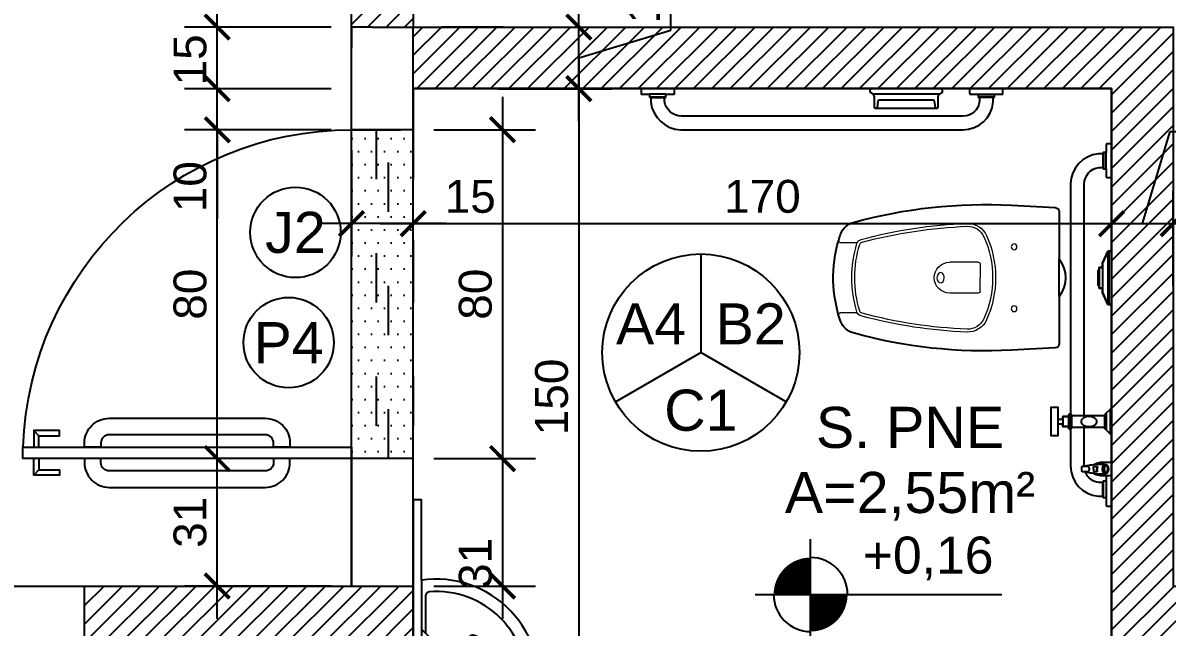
# Model space of a CAD drawing. Header units: millimetres. Extents: x 175 to 8625, y 306 to 3276.
# Drawn here: x 5918.1 to 6196.6, y 1184.6 to 1331.6 of the extents above; entities that cross this region are included whole.
import ezdxf
from ezdxf.enums import TextEntityAlignment as Align

# ---------------------------------------------------------------- set-up
doc = ezdxf.new("R2010")
doc.units = ezdxf.units.MM
doc.linetypes.add('ACAD_ISO03W100', pattern=[30, 12, -18])
doc.linetypes.add('VS DEF - PLANTA$0$CONTINU', pattern=[0])
for name, color, linetype in [('construir', 10, 'Continuous'), ('COTA', 8, 'Continuous'), ('demolir', 40, 'ACAD_ISO03W100'), ('Esquadrias', 4, 'Continuous'), ('LAYOUT', 7, 'Continuous'), ('LEGENDA', 7, 'Continuous'), ('PAREDE', 5, 'Continuous'), ('SOLEIRA', 8, 'Continuous'), ('Texto', 7, 'Continuous')]:
    doc.layers.add(name, color=color, linetype=linetype)
doc.styles.add('ARIAL', font='Arial.ttf')
doc.dimstyles.new('COTA 50', dxfattribs={"dimscale": 0.5, "dimtxt": 16, "dimasz": 12, "dimexe": 16, "dimexo": 10, "dimgap": 5, "dimtad": 1, "dimrnd": 0.5, "dimtxsty": 'ARIAL', "dimblk": 'ARCHTICK', "dimcen": 2.5, "dimdle": 16, "dimclrd": 8, "dimclre": 8, "dimclrt": 7, "dimadec": 0, "dimazin": 0, "dimtfac": 1, "dimtmove": 1, "dimatfit": 3, "dimfxl": 1, "dimarcsym": 0})
pattern_1 = [(0, (-3820.442, -9443.8905), (1.5875, 3.175), [0, -3.175])]

# ---------------------------------------------------------------- blocks, each defined once
blk = doc.blocks.new('VS DEF - PLANTA')
at = {"linetype": 'Continuous', "lineweight": 0, "ltscale": 2.5}
for p, q in [((-62.2, 54.5), (-65.96, 54.5)), ((-32.47, 49.75), (-39.42, 49.75)), ((-31.97, 49.25), (-31.97, 46)), ((-43.17, 46), (-43.17, 46)), ((-43.17, 46), (-43.17, 46)), ((-31.97, 42.75), (-31.97, 46)), ((-32.47, 42.25), (-39.42, 42.25)), ((-62.2, 37.5), (-65.96, 37.5))]:
    blk.add_line(p, q, dxfattribs=at)
at = {"ltscale": 0.3}
for points in [[(-10, 82.77), (-10, 91.79, -0.388823), (-3.24, 99.15), (-2.16, 99.15), (-2.16, 99.29, -0.414214), (-1.96, 99.49), (-1.37, 99.49), (-1.37, 101.34, -0.414214), (-1.17, 101.54), (0, 101.54), (0, 93.42), (0, 93.42)], [(-1.37, 94.18), (-1.37, 95.51), (-1.96, 95.51, -0.414214), (-2.16, 95.71), (-2.16, 95.85), (-3.08, 95.85, 0.274811), (-6.4, 93.31)], [(-6.7, 91.81, 0.001546), (-6.7, 91.78), (-6.7, 82.47)], [(-6.7, 79.53), (-6.7, 23.21, 0.367276), (-3.08, 19.15), (-2.16, 19.15), (-2.16, 19.29, -0.414214), (-1.96, 19.49), (-1.37, 19.49), (-1.37, 21.38, -0.414214), (-1.17, 21.58), (0, 21.58), (0, 13.46), (-1.17, 13.46, -0.414214), (-1.37, 13.66), (-1.37, 15.51), (-1.96, 15.51, -0.414214), (-2.16, 15.71), (-2.16, 15.85), (-3.27, 15.85, -0.379123), (-10, 23.18), (-10, 79.23)]]:
    blk.add_lwpolyline(points, format="xyb", dxfattribs=at)
for points in [[(-2.16, 99.15), (-2.16, 95.85)], [(-1.37, 95.51), (-1.37, 99.49)], [(-2.16, 15.85), (-2.16, 19.15)], [(-1.37, 19.49), (-1.37, 15.51)], [(-108.5, 1.37), (-112.48, 1.37)], [(-112.15, 2.16), (-108.85, 2.16)], [(-32.49, 1.37), (-28.51, 1.37)], [(-28.85, 2.16), (-32.15, 2.16)]]:
    blk.add_lwpolyline(points, dxfattribs=at)
at = {"linetype": 'VS DEF - PLANTA$0$CONTINU'}
for points in [[(-1.95, 99.49), (-1.95, 95.51)], [(-1.95, 15.51), (-1.95, 19.49)], [(-112.48, 1.95), (-108.5, 1.95)], [(-28.51, 1.95), (-32.49, 1.95)]]:
    blk.add_lwpolyline(points, dxfattribs=at)
for points in [[(-7.27, 92.54), (-7.27, 92, 0.282196), (-7.26, 91.98, 0.131227), (-6.82, 91.83, -0.010446), (-5.78, 91.67, 0.033638), (-4.44, 91.46, 0.007443), (-4.1, 91.34, 0.144025), (-2.7, 90.9), (0, 90.9), (0, 92.54), (0, 94.18), (-2.7, 94.18, 0.144025), (-4.1, 93.74, 0.007443), (-4.44, 93.61, 0.033638), (-5.78, 93.4, -0.010446), (-6.82, 93.25, 0.131227), (-7.26, 93.1, 0.282196), (-7.27, 93.07)], [(0, 78), (0, 80.02), (0, 80.1), (0, 81.9), (0, 81.98), (0, 84), (-0.28, 84, 0.198922), (-0.4, 83.95), (-1.25, 83.1), (-1.25, 82.9), (-1.31, 82.9), (-1.31, 82.77), (-1.36, 82.77), (-1.36, 83, 0.268125), (-1.66, 82.48), (-1.66, 82.03, -0.333769), (-1.72, 82.11), (-1.72, 82.47), (-9.69, 82.47), (-9.69, 82.37), (-9.84, 82.37), (-9.84, 82.77), (-10.34, 82.77, 0.414214), (-10.44, 82.67), (-10.44, 82.2), (-11.92, 82.2), (-11.92, 81.6), (-13.12, 81.6), (-13.12, 84.5), (-14.7, 84.5), (-14.7, 77.5), (-13.12, 77.5), (-13.12, 80.4), (-11.92, 80.4), (-11.92, 79.8), (-10.44, 79.8), (-10.44, 79.33, 0.414214), (-10.34, 79.23), (-9.84, 79.23), (-9.84, 79.62), (-9.69, 79.62), (-9.69, 79.53), (-1.72, 79.53), (-1.72, 79.89, -0.333769), (-1.66, 79.97), (-1.66, 79.52, 0.268124), (-1.36, 79), (-1.36, 79.23), (-1.31, 79.23), (-1.31, 79.1), (-1.25, 79.1), (-1.25, 78.9), (-0.4, 78.05, 0.198914), (-0.28, 78), (0, 78)], [(-3.89, 80.37), (-3.88, 80.39), (-3.87, 80.4), (-3.86, 80.42), (-3.85, 80.44), (-3.83, 80.45), (-3.82, 80.47), (-3.81, 80.49), (-3.8, 80.51), (-3.79, 80.52), (-3.78, 80.54), (-3.77, 80.56), (-3.76, 80.58), (-3.76, 80.6), (-3.75, 80.62), (-3.74, 80.64), (-3.73, 80.66), (-3.72, 80.68), (-3.72, 80.7), (-3.71, 80.72), (-3.7, 80.74), (-3.7, 80.76), (-3.69, 80.78), (-3.69, 80.8), (-3.68, 80.82), (-3.68, 80.84), (-3.68, 80.86), (-3.67, 80.88), (-3.67, 80.9), (-3.67, 80.92), (-3.67, 80.94), (-3.67, 80.97), (-3.67, 80.99), (-3.67, 81.01), (-3.67, 81.03), (-3.67, 81.05), (-3.67, 81.07), (-3.67, 81.09), (-3.67, 81.12), (-3.68, 81.14), (-3.68, 81.16), (-3.68, 81.18), (-3.69, 81.2), (-3.69, 81.22), (-3.7, 81.24), (-3.7, 81.26), (-3.71, 81.28), (-3.72, 81.3), (-3.72, 81.32), (-3.73, 81.34), (-3.74, 81.36), (-3.75, 81.38), (-3.75, 81.4), (-3.76, 81.42), (-3.77, 81.44), (-3.78, 81.46), (-3.79, 81.47), (-3.8, 81.49), (-3.81, 81.51), (-3.82, 81.53), (-3.83, 81.54), (-3.84, 81.56), (-3.86, 81.58), (-3.87, 81.59), (-3.88, 81.61), (-3.89, 81.63), (-3.9, 81.64), (-3.92, 81.66), (-3.93, 81.67), (-3.94, 81.69), (-3.95, 81.7), (-3.99, 81.74), (-4.02, 81.77), (-4.06, 81.81), (-4.09, 81.84), (-4.13, 81.87), (-4.17, 81.9), (-4.21, 81.93), (-4.25, 81.95), (-4.29, 81.98), (-4.33, 82.01), (-4.37, 82.03), (-4.41, 82.05), (-4.45, 82.08), (-4.5, 82.1), (-4.54, 82.12), (-4.59, 82.14), (-4.63, 82.15), (-4.68, 82.17), (-4.73, 82.19), (-4.78, 82.2), (-4.82, 82.22), (-4.87, 82.23), (-4.92, 82.24), (-4.98, 82.26), (-5.03, 82.27), (-5.08, 82.28), (-5.14, 82.28), (-5.19, 82.29), (-5.25, 82.3), (-5.31, 82.3), (-5.37, 82.31), (-5.43, 82.31), (-5.48, 82.31), (-5.54, 82.31), (-5.6, 82.31), (-5.66, 82.31), (-5.72, 82.3), (-5.78, 82.3), (-5.84, 82.29), (-5.89, 82.28), (-5.95, 82.28), (-6, 82.27), (-6.05, 82.26), (-6.11, 82.24), (-6.16, 82.23), (-6.21, 82.22), (-6.25, 82.2), (-6.3, 82.19), (-6.35, 82.17), (-6.4, 82.15), (-6.44, 82.14), (-6.49, 82.12), (-6.53, 82.1), (-6.57, 82.08), (-6.62, 82.05), (-6.66, 82.03), (-6.7, 82.01), (-6.74, 81.98), (-6.78, 81.95), (-6.82, 81.93), (-6.86, 81.9), (-6.9, 81.87), (-6.94, 81.84), (-6.97, 81.81), (-7.01, 81.77), (-7.04, 81.74), (-7.07, 81.7, 0.018593), (-7.14, 81.63), (-7.17, 81.59), (-7.2, 81.54), (-7.23, 81.5), (-7.25, 81.45), (-7.27, 81.4), (-7.3, 81.35), (-7.31, 81.3), (-7.33, 81.25), (-7.34, 81.22), (-7.34, 81.19), (-7.35, 81.16), (-7.35, 81.14), (-7.36, 81.11), (-7.36, 81.08), (-7.36, 81.05), (-7.36, 81.02), (-7.36, 81), (-7.36, 80.97), (-7.36, 80.94), (-7.36, 80.91), (-7.36, 80.88), (-7.35, 80.86), (-7.35, 80.83), (-7.34, 80.8), (-7.34, 80.78), (-7.33, 80.75), (-7.31, 80.7), (-7.29, 80.64), (-7.27, 80.59), (-7.25, 80.55), (-7.22, 80.5), (-7.19, 80.45), (-7.16, 80.41), (-7.13, 80.37), (-7.1, 80.32), (-7.07, 80.29), (-7.03, 80.25), (-6.99, 80.21), (-6.95, 80.18), (-6.91, 80.14), (-6.87, 80.11), (-6.83, 80.08), (-6.79, 80.05), (-6.75, 80.02), (-6.7, 80), (-6.66, 79.97), (-6.61, 79.94), (-6.57, 79.92), (-6.52, 79.9), (-6.47, 79.88), (-6.42, 79.86), (-6.37, 79.84), (-6.32, 79.82), (-6.27, 79.8), (-6.22, 79.79), (-6.17, 79.77), (-6.11, 79.76), (-6.06, 79.75), (-6, 79.73), (-5.94, 79.72), (-5.89, 79.71), (-5.83, 79.71), (-5.76, 79.7), (-5.7, 79.69), (-5.64, 79.69), (-5.58, 79.69), (-5.51, 79.69), (-5.45, 79.69), (-5.38, 79.69), (-5.32, 79.69), (-5.26, 79.7), (-5.2, 79.71), (-5.14, 79.72), (-5.08, 79.72), (-5.02, 79.74), (-4.96, 79.75), (-4.91, 79.76), (-4.86, 79.77), (-4.8, 79.79), (-4.75, 79.81), (-4.7, 79.82), (-4.65, 79.84), (-4.6, 79.86), (-4.55, 79.88), (-4.5, 79.9), (-4.46, 79.92), (-4.41, 79.95), (-4.37, 79.97), (-4.32, 80), (-4.28, 80.03), (-4.23, 80.05), (-4.19, 80.08), (-4.15, 80.11), (-4.11, 80.15), (-4.07, 80.18), (-4.03, 80.22), (-4, 80.25), (-3.96, 80.29), (-3.93, 80.33)], [(-12.78, 62.05, 0.398516), (-13.73, 63.05, 0), (-24.38, 63.63, 0.081331), (-62.93, 59.43, 0.247187), (-65.99, 56.55, 0.155194), (-66.44, 36.86, 0.011417), (-65.99, 35.45, 0.247187), (-62.93, 32.57, 0.081331), (-24.38, 28.37, 0), (-13.73, 28.95, 0.398516), (-12.78, 29.95), (-12.78, 41.46, 0.336872), (-12.78, 50.54), (-12.78, 62.05)], [(-57.42, 4.84, 0.415896), (-57.73, 4.53), (-57.73, 2, -0.331623), (-58.31, 1.21, 0.331667), (-58.76, 0.62), (-58.76, 0.42, 0.423394), (-58.34, 0), (-41.66, 0, 0.414552), (-41.24, 0.41), (-41.24, 0.62, 0.33125), (-41.69, 1.21, -0.331623), (-42.27, 2), (-42.27, 4.53, 0.416002), (-42.58, 4.84)]]:
    blk.add_lwpolyline(points, format="xyb", close=True)
for points in [[(-7.26, 93.1), (-5.84, 93.17, -0.106003), (-5.71, 93.17, -0.151202), (-5.58, 93.06, -0.094729), (-5.45, 92.78, -0.040732), (-5.4, 92.54, -0.040732), (-5.45, 92.29, -0.094729), (-5.58, 92.01, -0.151202), (-5.71, 91.91, -0.106003), (-5.84, 91.9), (-7.26, 91.98)], [(-4.44, 92.53, -0.040479), (-4.4, 93.04, -0.351806), (-4.3, 93.13), (-3.53, 93.13, -0.449175), (-3.47, 93.04, 0.043777), (-3.51, 92.53, 0.043777)], [(-4.44, 92.54, 0.040479), (-4.4, 92.03, 0.351806), (-4.3, 91.94), (-3.53, 91.94, 0.449175), (-3.47, 92.03, -0.043777), (-3.51, 92.54, -0.043777)], [(-4.18, 93.71), (-1.82, 93.7, -0.106197), (-1.68, 93.67, -0.058952), (-1.62, 93.66), (-1.31, 93.6)], [(-3.67, 93.13, -0.413326), (-3.59, 93.03, 0.040117), (-3.63, 92.53, 0.040117)], [(-3.67, 91.94, 0.413326), (-3.59, 92.04, -0.040117), (-3.63, 92.54, -0.040117)], [(-4.18, 91.36), (-1.82, 91.38, 0.106197), (-1.68, 91.41, 0.058952), (-1.62, 91.41), (-1.31, 91.47)], [(-10.34, 82.77, 0.414214), (-10.44, 82.67), (-10.44, 79.33, 0.414214), (-10.34, 79.23)], [(-1.66, 79.97), (-1.66, 79.52, 0.268124), (-1.36, 79), (-1.36, 83, 0.268125), (-1.66, 82.48), (-1.66, 82.03)]]:
    blk.add_lwpolyline(points, format="xyb")
for points in [[(-3.59, 93.03), (-3.47, 93.04)], [(-3.59, 92.04), (-3.47, 92.03)], [(-1.66, 79.97), (-1.66, 82.03)], [(-1.25, 82.9), (-1.31, 82.9), (-1.31, 79.1), (-1.25, 79.1)], [(-1.25, 82.9), (-1.25, 79.1)], [(-12.78, 50.54), (-12.78, 41.46)], [(-0.93, 39.59), (-2.25, 42.45), (-2.25, 49.57), (-0.93, 52.5)], [(-0.71, 39.5), (-0.93, 39.59), (-0.93, 52.5), (-0.71, 52.5)], [(-3.06, 44.05), (-3.28, 44.23), (-3.28, 47.77), (-3.06, 47.94)], [(-2.25, 43.53), (-3.06, 43.53), (-3.06, 48.52), (-2.25, 48.52)]]:
    blk.add_lwpolyline(points)
for points in [[(-13.12, 77.5), (-13.12, 84.5), (-14.7, 84.5), (-14.7, 77.5)], [(0, 84), (-0.28, 84), (-0.28, 78), (0, 78)], [(-10.34, 82.77), (-9.84, 82.77), (-9.84, 79.23), (-10.34, 79.23)], [(-1.72, 79.53), (-1.72, 82.47), (-9.69, 82.47), (-9.69, 79.53)], [(-0.71, 39.5), (-0.71, 52.5), (0, 52.5), (0, 39.5)]]:
    blk.add_lwpolyline(points, close=True)
at = {"ltscale": 0.285061}
blk.add_lwpolyline([(-1.25, 79.1), (-1.25, 78.9), (-0.4, 78.05), (-0.4, 83.95), (-1.25, 83.1), (-1.25, 82.9)], dxfattribs=at)
at = {"ltscale": 0.07}
blk.add_lwpolyline([(-10.44, 79.8), (-11.92, 79.8), (-11.92, 82.2), (-10.44, 82.2)], dxfattribs=at)
at = {"ltscale": 0.3}
blk.add_lwpolyline([(0, 52.5), (-0.93, 52.5), (-2.25, 49.57), (-2.25, 48.52), (-3.06, 48.52), (-3.06, 47.94), (-3.28, 47.77), (-3.28, 44.23), (-3.06, 44.05), (-3.06, 43.53), (-2.25, 43.53), (-2.25, 42.45), (-0.93, 39.59), (-0.71, 39.5), (0, 39.5)], close=True, dxfattribs=at)
blk.add_lwpolyline([(-28.51, 1.37), (-26.65, 1.37, -0.414214), (-26.45, 1.17), (-26.45, 0), (-34.57, 0), (-34.57, 1.17, -0.414214), (-34.37, 1.37), (-32.49, 1.37), (-32.49, 1.96, -0.414214), (-32.29, 2.16), (-32.15, 2.16), (-32.14, 3.08, 0.379955), (-36.21, 6.7), (-104.78, 6.7, 0.367276), (-108.85, 3.08), (-108.85, 2.16), (-108.7, 2.16, -0.414214), (-108.5, 1.96), (-108.5, 1.37), (-106.62, 1.37, -0.414214), (-106.42, 1.17), (-106.42, 0), (-114.54, 0), (-114.54, 1.17, -0.414214), (-114.34, 1.37), (-112.48, 1.37), (-112.48, 1.96, -0.414214), (-112.28, 2.16), (-112.15, 2.16), (-112.15, 3.27, -0.379123), (-104.82, 10), (-36.21, 10, -0.388823), (-28.84, 3.24), (-28.85, 2.16), (-28.71, 2.16, -0.414214), (-28.51, 1.96)], format="xyb", close=True, dxfattribs=at)
at = {"color": 9, "linetype": 'Continuous', "ltscale": 2.5}
blk.add_lwpolyline([(-42.58, 4.84, 0.373522), (-42.89, 4.57), (-43.1, 3.05, -0.374701), (-43.41, 2.78), (-56.59, 2.78, -0.374986), (-56.9, 3.05), (-57.11, 4.57, 0.373209), (-57.42, 4.84, 0.00147)], format="xyb", dxfattribs=at)
at = {"linetype": 'Continuous', "ltscale": 2.5}
blk.add_lwpolyline([(-58.24, 1.24), (-41.76, 1.24)], dxfattribs=at)
at = {"linetype": 'Continuous', "lineweight": 0, "ltscale": 2.5}
for centre in [(-23.74, 53.53), (-23.74, 38.48)]:
    blk.add_circle(centre, 0.7, dxfattribs=at)
for centre, radius, start, end in [((-30.84, -56.2), 115.5, 92.1642, 105.1079), ((-35.02, 54.22), 5, 24.2714, 92.1642), ((-35.25, 46), 32.5, 161.0487, 163.6651), ((-53.25, 46), 25, 0, 24.2714), ((-65.96, 55), 0.5, 163.6651, 270), ((-35.25, 46), 28, 162.7467, 180), ((-62.2, 55), 0.5, 270, 325.2414), ((-60.56, 53.86), 1.5, 105.1079, 162.7467), ((-39.42, 46), 3.75, 90, 180), ((-32.47, 49.25), 0.5, 0, 90), ((-35.25, 46), 28, 180, 197.2533), ((-39.42, 46), 3.75, 180, 270), ((-53.25, 46), 25, 335.7286, 0), ((-32.47, 42.75), 0.5, 270, 0), ((-65.96, 37), 0.5, 90, 196.3349), ((-62.2, 37), 0.5, 34.7586, 90), ((-60.56, 38.14), 1.5, 197.2533, 254.8921), ((-30.84, 148.2), 115.5, 254.8921, 267.8358), ((-35.02, 37.78), 5, 267.8358, 335.7286)]:
    blk.add_arc(centre, radius, start, end, dxfattribs=at)
at = {"linetype": 'Continuous', "lineweight": 0}
for centre, radius, start, end in [((-30.84, -56.2), 114.79, 92.1642, 105.1079), ((-35.02, 54.22), 4.29, 24.2714, 92.1642), ((-53.25, 46), 24.29, 0, 24.2714), ((-35.25, 46), 27.29, 162.7467, 180), ((-60.56, 53.86), 0.788, 105.1079, 162.7467), ((-35.25, 46), 27.29, 180, 197.2533), ((-53.25, 46), 24.29, 335.7286, 0), ((-60.56, 38.14), 0.788, 197.2533, 254.8921), ((-30.84, 148.2), 114.79, 254.8921, 267.8358), ((-35.02, 37.78), 4.29, 267.8358, 335.7286)]:
    blk.add_arc(centre, radius, start, end, dxfattribs=at)
for centre, major_axis, ratio, start_param, end_param in [((-0.81, 92.54), (0, 1.66), 0.855867, 0.79438, 2.347212), ((-0.69, 92.54), (0, 1.58), 0.879178, 0.776894, 2.364699)]:
    blk.add_ellipse(centre, major_axis=major_axis, ratio=ratio, start_param=start_param, end_param=end_param)
at = {"extrusion": (0, 0, -1)}
blk.add_ellipse((-1.32, 92.54), major_axis=(-0.01, 1.06), ratio=0.498905, dxfattribs=at)
blk.add_ellipse((-1.36, 92.54), major_axis=(-0.013, 0.985), ratio=0.427616)
at = {"linetype": 'Continuous', "lineweight": 0, "ltscale": 2.5, "extrusion": (0, 0, -1)}
for start_param, end_param in [(-1.570796, 1.570796), (1.570796, 4.712389)]:
    blk.add_ellipse((-41.64, 46), major_axis=(0, 1.25), ratio=0.699075, start_param=start_param, end_param=end_param, dxfattribs=at)
blk = doc.blocks.new('PIA DEF - PLANTA')
at = {"color": 0}
for p, q in [((3, 26.59), (3, 17.51)), ((2, 18.51), (8.24, 12.27)), ((11.57, 8.93), (20.51, 0)), ((17.51, 3), (26.59, 3))]:
    blk.add_line(p, q, dxfattribs=at)
blk.add_lwpolyline([(0, 0), (29.19, 0, 0.357921), (30.17, 0.81, 0.518751), (2, 30.38), (2, 50), (0, 50), (0, 0)], format="xyb", close=True, dxfattribs=at)
blk.add_lwpolyline([(2, 30.38), (2, 0)])
blk.add_lwpolyline([(8.22, 12.25), (14.16, 17.01, -0.241665), (15.47, 16.81), (16.11, 16.17, -0.334457), (16.11, 14.56), (11.56, 8.91, -0.110608), (10.99, 8.01), (10.55, 7.57, -0.025867), (10.37, 7.41, -0.050896), (10.06, 7.09), (8.79, 5.82), (8.39, 5.44, -0.883631), (4.75, 9.08), (5.13, 9.48), (6.4, 10.75, -0.045697), (6.72, 11.06, -0.025988), (6.88, 11.24), (7.32, 11.68, -0.11047), (8.22, 12.25), (8.22, 12.25), (8.22, 12.25)], format="xyb", close=True)
blk.add_lwpolyline([(8.68, 12.36), (13.66, 16.38, -0.376353), (15.17, 16.35), (15.7, 15.82, -0.358572), (15.69, 14.35), (11.67, 9.37)], format="xyb")
for centre, radius in [((9.24, 9.93), 2.22), ((9.24, 9.93), 1.48), ((8.42, 9.11), 0.153), ((10.07, 10.76), 0.153)]:
    blk.add_circle(centre, radius)
for centre, radius, start, end in [((4, 26.59), 1, 94.5628, 180), ((5.67, 5.67), 21.98, 355.4372, 94.5628), ((26.59, 4), 1, 270, 355.4372)]:
    blk.add_arc(centre, radius, start, end, dxfattribs=at)
for centre, radius, start, end in [((8.51, 9.19), 2.59, 133.9576, 310.8685), ((8.54, 9.23), 2.39, 171.8125, 278.1638), ((8.78, 9.47), 2.6, 142.3903, 307.6333)]:
    blk.add_arc(centre, radius, start, end)
blk.add_ellipse((9.16, 9.85), major_axis=(-1.83, 1.83), ratio=0.963315)
blk = doc.blocks.new('PORTA DEF - PLANTA')
at = {"color": 8}
for p, q in [((-2.75, -76.14), (-4, -77.32)), ((5.55, -76.14), (6.8, -77.32))]:
    blk.add_line(p, q, dxfattribs=at)
blk.add_lwpolyline([(0, 0), (0, -80), (2.8, -80), (2.8, 0)], close=True)
for points in [[(-7, -21, -0.414214), (-1, -15), (0, -15), (0, -19), (-1, -19, 0.414214), (-3, -21), (-3, -59, 0.414214), (-1, -61), (0, -61), (0, -65), (-1, -65, -0.414214), (-7, -59)], [(9.8, -21, 0.414214), (3.8, -15), (2.8, -15), (2.8, -19), (3.8, -19, -0.414214), (5.8, -21), (5.8, -59, -0.414214), (3.8, -61), (2.8, -61), (2.8, -65), (3.8, -65, 0.414214), (9.8, -59)]]:
    blk.add_lwpolyline(points, format="xyb", close=True, dxfattribs=at)
for points in [[(0, -76.14), (-2.75, -76.14), (-2.75, -71.05), (-4, -71.05), (-4, -77.32), (0, -77.32)], [(2.8, -76.14), (5.55, -76.14), (5.55, -71.05), (6.8, -71.05), (6.8, -77.32), (2.8, -77.32)]]:
    blk.add_lwpolyline(points, dxfattribs=at)
blk.add_arc((0, 0), 80, 272.0045, 0, dxfattribs=at)
blk = doc.blocks.new('_ArchTick')
at = {"layer": 'Texto', "color": 0, "const_width": 0.15}
blk.add_lwpolyline([(-0.5, -0.5), (0.5, 0.5)], dxfattribs=at)
blk = doc.blocks.new('*D53')
at = {"layer": 'COTA', "color": 8, "lineweight": -2, "transparency": 16777216}
for p, q in [((6053.43, 1323.6), (6053.43, 1157.6)), ((6033.78, 1315.6), (6061.43, 1315.6)), ((6018.13, 1165.6), (6061.43, 1165.6))]:
    blk.add_line(p, q, dxfattribs=at)
at = {"layer": 'Defpoints', "color": 0, "lineweight": -3, "transparency": 16777216}
for p in [(6028.78, 1315.6), (6013.13, 1165.6), (6053.43, 1165.6)]:
    blk.add_point(p, dxfattribs=at)
at = {"layer": 'COTA', "color": 8, "lineweight": -2, "transparency": 16777216, "xscale": 6, "yscale": 6, "zscale": 6}
for p, rotation in [((6053.43, 1315.6), 90), ((6053.43, 1165.6), 270)]:
    blk.add_blockref('_ArchTick', p, dxfattribs=dict(at, rotation=rotation))
at = {"layer": 'COTA', "color": 7, "lineweight": -2, "transparency": 16777216, "insert": (6046.85, 1240.6), "char_height": 8, "attachment_point": 5, "rotation": 90, "style": 'ARIAL'}
blk.add_mtext('150', dxfattribs=at)
blk = doc.blocks.new('IND.ESQ.')
at = {"layer": 'Texto'}
blk.add_circle((0, 0), 5.5, dxfattribs=at)
at = {"layer": 'Texto', "style": 'ARIAL'}
blk.add_attdef('PP', text='', height=5, dxfattribs=at).set_placement((0, 0), align=Align.MIDDLE_CENTER)
blk = doc.blocks.new('*D54')
at = {"layer": 'COTA', "color": 8, "lineweight": -2, "transparency": 16777216}
for p, q in [((6005.13, 1282.76), (6191.13, 1282.76)), ((6013.13, 1278.77), (6013.13, 1274.76)), ((6183.13, 1278.77), (6183.13, 1274.76))]:
    blk.add_line(p, q, dxfattribs=at)
at = {"layer": 'Defpoints', "color": 0, "lineweight": -3, "transparency": 16777216}
for p in [(6013.13, 1283.77), (6183.13, 1283.77), (6183.13, 1282.76)]:
    blk.add_point(p, dxfattribs=at)
at = {"layer": 'COTA', "color": 8, "lineweight": -2, "transparency": 16777216, "xscale": 6, "yscale": 6, "zscale": 6, "rotation": 180}
blk.add_blockref('_ArchTick', (6013.13, 1282.76), dxfattribs=at)
at = {"layer": 'COTA', "color": 8, "lineweight": -2, "transparency": 16777216, "xscale": 6, "yscale": 6, "zscale": 6}
blk.add_blockref('_ArchTick', (6183.13, 1282.76), dxfattribs=at)
at = {"layer": 'COTA', "color": 7, "lineweight": -2, "transparency": 16777216, "insert": (6098.13, 1289.35), "char_height": 8, "attachment_point": 5, "style": 'ARIAL'}
blk.add_mtext('170', dxfattribs=at)
blk = doc.blocks.new('A$C1DFB60F3')
at = {"layer": 'Texto', "color": 0, "linetype": 'ByBlock'}
for p, q in [((0, -13.5), (0, 13.5)), ((-13.5, 0), (46.5, 0))]:
    blk.add_line(p, q, dxfattribs=at)
at = {"layer": 'Texto', "color": 0, "linetype": 'ByBlock', "const_width": 9}
for points in [[(-4.5, 0, -0.414214), (0, 4.5, -0.618034)], [(0, -4.5, 0.414214), (4.5, 0, 0.618034)]]:
    blk.add_lwpolyline(points, format="xyb", dxfattribs=at)
at = {"layer": 'Texto', "color": 0, "linetype": 'ByBlock'}
for start, end in [(0, 90), (180, 270)]:
    blk.add_arc((0, 0), 9, start, end, dxfattribs=at)
at = {"layer": 'Texto', "color": 0, "linetype": 'ByBlock', "style": 'ARIAL'}
blk.add_attdef('0,00', (12.7, 5.1), '', height=9, dxfattribs=at)
blk = doc.blocks.new('PIZZA')
at = {"layer": 'Texto'}
for points in [[(0, 12), (0, 0)], [(-10.39, -6), (0, 0)], [(10.39, -6), (0, 0)]]:
    blk.add_lwpolyline(points, dxfattribs=at)
blk.add_circle((0, 0), 12, dxfattribs=at)
at = {"layer": 'Texto', "style": 'ARIAL'}
for tag, p in [('A1', (-6.06, 3.5)), ('B1', (6.06, 3.5)), ('C1', (0, -7))]:
    blk.add_attdef(tag, text='', height=5, dxfattribs=at).set_placement(p, align=Align.MIDDLE_CENTER)
blk = doc.blocks.new('*D201')
at = {"layer": 'COTA', "color": 8, "lineweight": -2, "transparency": 16777216}
for p, q in [((6190.63, 1282.76), (6197.36, 1305.18)), ((6197.36, 1305.18), (6213.13, 1305.18)), ((6198.13, 1267.6), (6198.13, 1290.76)), ((6175.13, 1282.76), (6206.13, 1282.76)), ((6183.13, 1278.77), (6183.13, 1274.76))]:
    blk.add_line(p, q, dxfattribs=at)
at = {"layer": 'Defpoints', "color": 0, "lineweight": -3, "transparency": 16777216}
for p in [(6183.13, 1283.77), (6198.13, 1282.76), (6198.13, 1262.6)]:
    blk.add_point(p, dxfattribs=at)
at = {"layer": 'COTA', "color": 8, "lineweight": -2, "transparency": 16777216, "xscale": 6, "yscale": 6, "zscale": 6, "rotation": 180}
blk.add_blockref('_ArchTick', (6183.13, 1282.76), dxfattribs=at)
at = {"layer": 'COTA', "color": 8, "lineweight": -2, "transparency": 16777216, "xscale": 6, "yscale": 6, "zscale": 6}
blk.add_blockref('_ArchTick', (6198.13, 1282.76), dxfattribs=at)
at = {"layer": 'COTA', "color": 7, "lineweight": -2, "transparency": 16777216, "insert": (6205.24, 1311.77), "char_height": 8, "attachment_point": 5, "style": 'ARIAL'}
blk.add_mtext('15', dxfattribs=at)
blk = doc.blocks.new('*D202')
at = {"layer": 'COTA', "color": 8, "lineweight": -2, "transparency": 16777216}
for p, q in [((6198.13, 1267.6), (6198.13, 1290.76)), ((6573.13, 1277.57), (6573.13, 1290.76)), ((6190.13, 1282.76), (6581.13, 1282.76))]:
    blk.add_line(p, q, dxfattribs=at)
at = {"layer": 'Defpoints', "color": 0, "lineweight": -3, "transparency": 16777216}
for p in [(6573.13, 1282.76), (6573.13, 1272.57), (6198.13, 1262.6)]:
    blk.add_point(p, dxfattribs=at)
at = {"layer": 'COTA', "color": 8, "lineweight": -2, "transparency": 16777216, "xscale": 6, "yscale": 6, "zscale": 6, "rotation": 180}
blk.add_blockref('_ArchTick', (6198.13, 1282.76), dxfattribs=at)
at = {"layer": 'COTA', "color": 8, "lineweight": -2, "transparency": 16777216, "xscale": 6, "yscale": 6, "zscale": 6}
blk.add_blockref('_ArchTick', (6573.13, 1282.76), dxfattribs=at)
at = {"layer": 'COTA', "color": 7, "lineweight": -2, "transparency": 16777216, "insert": (6385.63, 1289.35), "char_height": 8, "attachment_point": 5, "style": 'ARIAL'}
blk.add_mtext('375', dxfattribs=at)
blk = doc.blocks.new('*D203')
at = {"layer": 'COTA', "color": 8, "lineweight": -2, "transparency": 16777216}
for p, q in [((6075.85, 1329.83), (6075.85, 1345.6)), ((6053.43, 1307.6), (6053.43, 1338.6)), ((6040.13, 1330.6), (6061.43, 1330.6)), ((6053.43, 1323.1), (6075.85, 1329.83)), ((6033.78, 1315.6), (6061.43, 1315.6))]:
    blk.add_line(p, q, dxfattribs=at)
at = {"layer": 'Defpoints', "color": 0, "lineweight": -3, "transparency": 16777216}
for p in [(6035.13, 1330.6), (6053.43, 1330.6), (6028.78, 1315.6)]:
    blk.add_point(p, dxfattribs=at)
at = {"layer": 'COTA', "color": 8, "lineweight": -2, "transparency": 16777216, "xscale": 6, "yscale": 6, "zscale": 6}
for p, rotation in [((6053.43, 1330.6), 90), ((6053.43, 1315.6), 270)]:
    blk.add_blockref('_ArchTick', p, dxfattribs=dict(at, rotation=rotation))
at = {"layer": 'COTA', "color": 7, "lineweight": -2, "transparency": 16777216, "insert": (6069.27, 1337.71), "char_height": 8, "attachment_point": 5, "rotation": 90, "style": 'ARIAL'}
blk.add_mtext('15', dxfattribs=at)
blk = doc.blocks.new('*D204')
at = {"layer": 'COTA', "color": 8, "lineweight": -2, "transparency": 16777216}
for p, q in [((6053.43, 1322.6), (6053.43, 1458.6)), ((6040.13, 1450.6), (6061.43, 1450.6)), ((6040.13, 1330.6), (6061.43, 1330.6))]:
    blk.add_line(p, q, dxfattribs=at)
at = {"layer": 'Defpoints', "color": 0, "lineweight": -3, "transparency": 16777216}
for p in [(6035.13, 1450.6), (6053.43, 1450.6), (6035.13, 1330.6)]:
    blk.add_point(p, dxfattribs=at)
at = {"layer": 'COTA', "color": 8, "lineweight": -2, "transparency": 16777216, "xscale": 6, "yscale": 6, "zscale": 6}
for p, rotation in [((6053.43, 1450.6), 90), ((6053.43, 1330.6), 270)]:
    blk.add_blockref('_ArchTick', p, dxfattribs=dict(at, rotation=rotation))
at = {"layer": 'COTA', "color": 7, "lineweight": -2, "transparency": 16777216, "insert": (6046.85, 1390.6), "char_height": 8, "attachment_point": 5, "rotation": 90, "style": 'ARIAL'}
blk.add_mtext('120', dxfattribs=at)
blk = doc.blocks.new('*D209')
at = {"layer": 'COTA', "color": 8, "lineweight": -2, "transparency": 16777216}
for p, q in [((5998.13, 1300.6), (5998.13, 1274.76)), ((6021.13, 1282.76), (5990.13, 1282.76)), ((6013.13, 1282.76), (6034.9, 1282.76)), ((6013.13, 1278.77), (6013.13, 1274.76))]:
    blk.add_line(p, q, dxfattribs=at)
at = {"layer": 'Defpoints', "color": 0, "lineweight": -3, "transparency": 16777216}
for p in [(5998.13, 1305.6), (5998.13, 1282.76), (6013.13, 1283.77)]:
    blk.add_point(p, dxfattribs=at)
at = {"layer": 'COTA', "color": 8, "lineweight": -2, "transparency": 16777216, "xscale": 6, "yscale": 6, "zscale": 6, "rotation": 180}
blk.add_blockref('_ArchTick', (5998.13, 1282.76), dxfattribs=at)
at = {"layer": 'COTA', "color": 8, "lineweight": -2, "transparency": 16777216, "xscale": 6, "yscale": 6, "zscale": 6}
blk.add_blockref('_ArchTick', (6013.13, 1282.76), dxfattribs=at)
at = {"layer": 'COTA', "color": 7, "lineweight": -2, "transparency": 16777216, "insert": (6027.02, 1289.35), "char_height": 8, "attachment_point": 5, "style": 'ARIAL'}
blk.add_mtext('15', dxfattribs=at)
blk = doc.blocks.new('*D215')
at = {"layer": 'COTA', "color": 8, "lineweight": -2, "transparency": 16777216}
for p, q in [((5965.44, 1186.6), (5965.44, 1233.6)), ((5993.13, 1225.6), (5957.44, 1225.6)), ((5993.13, 1194.6), (5957.44, 1194.6))]:
    blk.add_line(p, q, dxfattribs=at)
at = {"layer": 'Defpoints', "color": 0, "lineweight": -3, "transparency": 16777216}
for p in [(5965.44, 1225.6), (5998.13, 1225.6), (5998.13, 1194.6)]:
    blk.add_point(p, dxfattribs=at)
at = {"layer": 'COTA', "color": 8, "lineweight": -2, "transparency": 16777216, "xscale": 6, "yscale": 6, "zscale": 6}
for p, rotation in [((5965.44, 1225.6), 90), ((5965.44, 1194.6), 270)]:
    blk.add_blockref('_ArchTick', p, dxfattribs=dict(at, rotation=rotation))
at = {"layer": 'COTA', "color": 7, "lineweight": -2, "transparency": 16777216, "insert": (5958.85, 1210.1), "char_height": 8, "attachment_point": 5, "rotation": 90, "style": 'ARIAL'}
blk.add_mtext('31', dxfattribs=at)
blk = doc.blocks.new('*D216')
at = {"layer": 'COTA', "color": 8, "lineweight": -2, "transparency": 16777216}
for p, q in [((5965.44, 1217.6), (5965.44, 1313.6)), ((5993.13, 1305.6), (5957.44, 1305.6)), ((5993.13, 1225.6), (5957.44, 1225.6))]:
    blk.add_line(p, q, dxfattribs=at)
at = {"layer": 'Defpoints', "color": 0, "lineweight": -3, "transparency": 16777216}
for p in [(5965.44, 1305.6), (5998.13, 1305.6), (5998.13, 1225.6)]:
    blk.add_point(p, dxfattribs=at)
at = {"layer": 'COTA', "color": 8, "lineweight": -2, "transparency": 16777216, "xscale": 6, "yscale": 6, "zscale": 6}
for p, rotation in [((5965.44, 1305.6), 90), ((5965.44, 1225.6), 270)]:
    blk.add_blockref('_ArchTick', p, dxfattribs=dict(at, rotation=rotation))
at = {"layer": 'COTA', "color": 7, "lineweight": -2, "transparency": 16777216, "insert": (5958.85, 1265.6), "char_height": 8, "attachment_point": 5, "rotation": 90, "style": 'ARIAL'}
blk.add_mtext('80', dxfattribs=at)
blk = doc.blocks.new('*D217')
at = {"layer": 'COTA', "color": 8, "lineweight": -2, "transparency": 16777216}
for p, q in [((5965.44, 1297.6), (5965.44, 1323.6)), ((5993.13, 1315.6), (5957.44, 1315.6)), ((5993.13, 1305.6), (5957.44, 1305.6)), ((5965.44, 1305.6), (5965.44, 1283.92))]:
    blk.add_line(p, q, dxfattribs=at)
at = {"layer": 'Defpoints', "color": 0, "lineweight": -3, "transparency": 16777216}
for p in [(5965.44, 1315.6), (5998.13, 1315.6), (5998.13, 1305.6)]:
    blk.add_point(p, dxfattribs=at)
at = {"layer": 'COTA', "color": 8, "lineweight": -2, "transparency": 16777216, "xscale": 6, "yscale": 6, "zscale": 6}
for p, rotation in [((5965.44, 1315.6), 90), ((5965.44, 1305.6), 270)]:
    blk.add_blockref('_ArchTick', p, dxfattribs=dict(at, rotation=rotation))
at = {"layer": 'COTA', "color": 7, "lineweight": -2, "transparency": 16777216, "insert": (5958.85, 1291.76), "char_height": 8, "attachment_point": 5, "rotation": 90, "style": 'ARIAL'}
blk.add_mtext('10', dxfattribs=at)
blk = doc.blocks.new('*D218')
at = {"layer": 'COTA', "color": 8, "lineweight": -2, "transparency": 16777216}
for p, q in [((5965.44, 1307.6), (5965.44, 1338.6)), ((5993.13, 1330.6), (5957.44, 1330.6)), ((5993.13, 1315.6), (5957.44, 1315.6))]:
    blk.add_line(p, q, dxfattribs=at)
at = {"layer": 'Defpoints', "color": 0, "lineweight": -3, "transparency": 16777216}
for p in [(5965.44, 1330.6), (5998.13, 1330.6), (5998.13, 1315.6)]:
    blk.add_point(p, dxfattribs=at)
at = {"layer": 'COTA', "color": 8, "lineweight": -2, "transparency": 16777216, "xscale": 6, "yscale": 6, "zscale": 6}
for p, rotation in [((5965.44, 1330.6), 90), ((5965.44, 1315.6), 270)]:
    blk.add_blockref('_ArchTick', p, dxfattribs=dict(at, rotation=rotation))
at = {"layer": 'COTA', "color": 7, "lineweight": -2, "transparency": 16777216, "insert": (5958.85, 1322.6), "char_height": 8, "attachment_point": 5, "rotation": 90, "style": 'ARIAL'}
blk.add_mtext('15', dxfattribs=at)
blk = doc.blocks.new('*D219')
at = {"layer": 'COTA', "color": 8, "lineweight": -2, "transparency": 16777216}
for p, q in [((5965.44, 1340.6), (5965.44, 1362.28)), ((5965.44, 1322.6), (5965.44, 1348.6)), ((5993.13, 1340.6), (5957.44, 1340.6)), ((5993.13, 1330.6), (5957.44, 1330.6))]:
    blk.add_line(p, q, dxfattribs=at)
at = {"layer": 'Defpoints', "color": 0, "lineweight": -3, "transparency": 16777216}
for p in [(5965.44, 1340.6), (5998.13, 1340.6), (5998.13, 1330.6)]:
    blk.add_point(p, dxfattribs=at)
at = {"layer": 'COTA', "color": 8, "lineweight": -2, "transparency": 16777216, "xscale": 6, "yscale": 6, "zscale": 6}
for p, rotation in [((5965.44, 1340.6), 90), ((5965.44, 1330.6), 270)]:
    blk.add_blockref('_ArchTick', p, dxfattribs=dict(at, rotation=rotation))
at = {"layer": 'COTA', "color": 7, "lineweight": -2, "transparency": 16777216, "insert": (5958.85, 1354.44), "char_height": 8, "attachment_point": 5, "rotation": 90, "style": 'ARIAL'}
blk.add_mtext('10', dxfattribs=at)
blk = doc.blocks.new('*D234')
at = {"layer": 'COTA', "color": 8, "lineweight": -2, "transparency": 16777216}
for p, q in [((6034.88, 1313.6), (6034.88, 1217.6)), ((6018.13, 1305.6), (6042.88, 1305.6)), ((6018.13, 1225.6), (6042.88, 1225.6))]:
    blk.add_line(p, q, dxfattribs=at)
at = {"layer": 'Defpoints', "color": 0, "lineweight": -3, "transparency": 16777216}
for p in [(6013.13, 1305.6), (6013.13, 1225.6), (6034.88, 1225.6)]:
    blk.add_point(p, dxfattribs=at)
at = {"layer": 'COTA', "color": 8, "lineweight": -2, "transparency": 16777216, "xscale": 6, "yscale": 6, "zscale": 6}
for p, rotation in [((6034.88, 1305.6), 90), ((6034.88, 1225.6), 270)]:
    blk.add_blockref('_ArchTick', p, dxfattribs=dict(at, rotation=rotation))
at = {"layer": 'COTA', "color": 7, "lineweight": -2, "transparency": 16777216, "insert": (6028.29, 1265.6), "char_height": 8, "attachment_point": 5, "rotation": 90, "style": 'ARIAL'}
blk.add_mtext('80', dxfattribs=at)
blk = doc.blocks.new('*D249')
at = {"layer": 'COTA', "color": 8, "lineweight": -2, "transparency": 16777216}
for p, q in [((6034.88, 1233.6), (6034.88, 1186.6)), ((6018.13, 1225.6), (6042.88, 1225.6)), ((6018.13, 1194.6), (6042.88, 1194.6))]:
    blk.add_line(p, q, dxfattribs=at)
at = {"layer": 'Defpoints', "color": 0, "lineweight": -3, "transparency": 16777216}
for p in [(6013.13, 1225.6), (6013.13, 1194.6), (6034.88, 1194.6)]:
    blk.add_point(p, dxfattribs=at)
at = {"layer": 'COTA', "color": 8, "lineweight": -2, "transparency": 16777216, "xscale": 6, "yscale": 6, "zscale": 6}
for p, rotation in [((6034.88, 1225.6), 90), ((6034.88, 1194.6), 270)]:
    blk.add_blockref('_ArchTick', p, dxfattribs=dict(at, rotation=rotation))
at = {"layer": 'COTA', "color": 7, "lineweight": -2, "transparency": 16777216, "insert": (6028.29, 1200.1), "char_height": 8, "attachment_point": 5, "rotation": 90, "style": 'ARIAL'}
blk.add_mtext('31', dxfattribs=at)

msp = doc.modelspace()

# ---------------------------------------------------------------- hatches: boundary and pattern name
at = {"layer": 'construir'}
h = msp.add_hatch(dxfattribs=at)
h.set_pattern_fill('ANSI31', color=256, style=0)
h.set_pattern_definition([(45, (522.1333, -8208.3852), (-2.245064, 2.245064), [])])
h.paths.add_polyline_path([(6013.133, 1340.603), (5998.133, 1340.603), (5998.133, 1330.603), (6003.133, 1330.603), (6013.133, 1330.603)])
h.paths.add_polyline_path([(6460.133, 1194.603), (6198.133, 1194.603), (6198.133, 1254.603), (6198.133, 1330.603), (6035.133, 1330.603), (6020.133, 1330.603), (6003.133, 1330.603), (5998.133, 1330.603), (5998.133, 1325.603), (5998.133, 1315.603), (6013.133, 1315.603), (6141.233, 1315.603, -0.0305024), (6141.308, 1315.603), (6183.133, 1315.603), (6183.133, 1165.603), (6013.133, 1165.603), (6013.133, 1194.603), (5998.133, 1194.603), (5955.133, 1194.603), (5933.133, 1194.603), (5933.133, 1179.603), (5998.133, 1179.603), (5998.133, 1165.603), (5933.133, 1165.603), (5933.133, 1150.603), (5955.133, 1150.603), (6173.133, 1150.603), (6198.133, 1150.603), (6198.133, 1179.603), (6460.133, 1179.603)])
h.paths.add_polyline_path([(6588.133, 959.603), (6588.133, 903.603), (6573.133, 903.603), (6573.133, 923.603), (5933.133, 923.603), (5933.133, 938.603), (6573.133, 938.603), (6573.133, 959.603)])
h.paths.add_polyline_path([(6013.133, 1315.603), (5998.133, 1315.603), (5998.133, 1305.603), (6013.133, 1305.603)], flags=17)
h.paths.add_polyline_path([(5998.133, 1330.603), (6013.133, 1330.603), (6013.133, 1305.603), (5998.133, 1305.603)])
at = {"layer": 'demolir', "linetype": 'ACAD_ISO03W100'}
h = msp.add_hatch(dxfattribs=at)
h.set_pattern_fill('DOTS', color=256, scale=2, style=0)
h.set_pattern_definition(pattern_1)
h.paths.add_polyline_path([(6004.133, 1306.603), (5998.133, 1306.603), (5998.133, 1286.603), (6004.133, 1286.603)])
h = msp.add_hatch(dxfattribs=at)
h.set_pattern_fill('DOTS', color=256, scale=2, style=0)
h.set_pattern_definition(pattern_1)
h.paths.add_polyline_path([(6007.133, 1306.603), (6004.133, 1306.603), (6004.133, 1286.603), (6007.133, 1286.603)])
h = msp.add_hatch(dxfattribs=at)
h.set_pattern_fill('DOTS', color=256, scale=2, style=0)
h.set_pattern_definition(pattern_1)
h.paths.add_polyline_path([(6013.133, 1306.603), (6007.133, 1306.603), (6007.133, 1286.603), (6013.133, 1286.603)])
h = msp.add_hatch(dxfattribs=at)
h.set_pattern_fill('DOTS', color=256, scale=2, style=0)
h.set_pattern_definition(pattern_1)
h.paths.add_polyline_path([(5998.133, 1225.603), (6004.133, 1225.603), (6004.133, 1286.603), (5998.133, 1286.603)])
h = msp.add_hatch(dxfattribs=at)
h.set_pattern_fill('DOTS', color=256, scale=2, style=0)
h.set_pattern_definition(pattern_1)
h.paths.add_polyline_path([(6004.133, 1225.603), (6007.133, 1225.603), (6007.133, 1286.603), (6004.133, 1286.603)])
h = msp.add_hatch(dxfattribs=at)
h.set_pattern_fill('DOTS', color=256, scale=2, style=0)
h.set_pattern_definition(pattern_1)
h.paths.add_polyline_path([(6007.133, 1225.603), (6013.133, 1225.603), (6013.133, 1286.603), (6007.133, 1286.603)])

# ---------------------------------------------------------------- linework, layer by layer
at = {"layer": 'construir', "color": 1}
for p, q in [((6003.133, 1330.603), (5998.133, 1330.603)), ((5998.133, 1330.603), (5998.133, 1325.603)), ((6035.133, 1330.603), (6020.133, 1330.603)), ((5933.133, 1179.603), (5933.133, 1194.603)), ((5933.133, 1194.603), (5955.133, 1194.603))]:
    msp.add_line(p, q, dxfattribs=at)
at = {"layer": 'construir'}
for points in [[(6035.133, 1330.603), (6198.133, 1330.603), (6198.133, 1194.603), (6460.133, 1194.603), (6460.133, 1179.603), (6198.133, 1179.603), (6198.133, 1150.603), (5955.133, 1150.603)], [(6003.133, 1330.603), (6020.133, 1330.603)], [(6013.133, 1315.603), (6013.133, 1330.603)], [(5955.133, 1194.603), (5998.133, 1194.603), (5998.133, 1325.603)]]:
    msp.add_lwpolyline(points, dxfattribs=at)
msp.add_lwpolyline([(6183.133, 1165.603), (6013.133, 1165.603), (6013.133, 1315.603), (6183.133, 1315.603)], close=True, dxfattribs=at)
at = {"layer": 'demolir', "linetype": 'ACAD_ISO03W100'}
msp.add_lwpolyline([(5998.133, 1305.603), (6013.133, 1305.603), (6013.133, 1225.603), (5998.133, 1225.603), (5998.133, 1305.603)], dxfattribs=at)
at = {"layer": 'Esquadrias', "linetype": 'ACAD_ISO03W100'}
for points in [[(5998.133, 1305.603), (6013.133, 1305.603), (6013.133, 1225.603), (5998.133, 1225.603), (5998.133, 1305.603)], [(6007.133, 1225.603), (6007.133, 1305.603), (6004.133, 1305.603), (6004.133, 1225.603)]]:
    msp.add_lwpolyline(points, dxfattribs=at)
at = {"layer": 'PAREDE', "color": 5}
msp.add_line((5998.133, 1315.603), (5998.133, 1330.603), dxfattribs=at)
for points in [[(6558.133, 1179.603), (6198.133, 1179.603), (6198.133, 1150.603), (5933.133, 1150.603), (5933.133, 1028.603), (5918.133, 1028.603), (5918.133, 1179.603), (5906.133, 1179.603), (5906.133, 1194.603), (6013.133, 1194.603), (6013.133, 1165.603), (6183.133, 1165.603), (6183.133, 1315.603), (6013.133, 1315.603), (6013.133, 1305.603), (5998.133, 1305.603), (5998.133, 1340.603), (6013.133, 1340.603), (6013.133, 1340.603), (6013.133, 1330.603), (6198.133, 1330.603), (6198.133, 1194.603), (6558.133, 1194.603)], [(6013.133, 1194.603), (6013.133, 1225.603), (5998.133, 1225.603), (5998.133, 1194.603)]]:
    msp.add_lwpolyline(points, dxfattribs=at)
at = {"layer": 'SOLEIRA'}
for points in [[(5998.133, 1225.603), (5998.133, 1305.603)], [(6013.133, 1225.603), (6013.133, 1305.603)]]:
    msp.add_lwpolyline(points, dxfattribs=at)

# ---------------------------------------------------------------- block references
at = {"layer": 'Esquadrias', "xscale": -1, "rotation": 270}
msp.add_blockref('PORTA DEF - PLANTA', (5998.133, 1225.603), dxfattribs=at)
at = {"layer": 'LAYOUT', "xscale": -1, "rotation": 180}
msp.add_blockref('VS DEF - PLANTA', (6183.133, 1315.603), dxfattribs=at)
at = {"layer": 'LAYOUT'}
msp.add_blockref('PIA DEF - PLANTA', (6013.133, 1165.603), dxfattribs=at)
at = {"layer": 'LEGENDA', "xscale": 2, "yscale": 2, "zscale": 2}
for p, values in [((5984.478, 1280.633), {'PP': 'J2'}), ((5982.814, 1253.813), {'PP': 'P4'})]:
    msp.add_blockref('IND.ESQ.', p, dxfattribs=at).add_auto_attribs(values)
at = {"layer": 'LEGENDA'}
msp.add_blockref('A$C1DFB60F3', (6109.866, 1192.527), dxfattribs=at).add_auto_attribs({'0,00': '+0,16'})
at = {"layer": 'Texto', "xscale": 2, "yscale": 2, "zscale": 2}
msp.add_blockref('PIZZA', (6083.151, 1251.378), dxfattribs=at).add_auto_attribs({'C1': 'C1', 'B1': 'B2', 'A1': 'A4'})

# ---------------------------------------------------------------- texts
at = {"layer": 'Texto', "style": 'ARIAL'}
for s, p in [('S. PNE', (6134.062, 1228.202)), ('A=2,55m²', (6134.062, 1212.36))]:
    msp.add_text(s, height=10, dxfattribs=at).set_placement(p, align=Align.CENTER)

# ---------------------------------------------------------------- dimensions: what is measured, and where the dimension line sits
at = {"layer": 'COTA'}
for base, p1, p2, picture, middle in [((6053.432, 1450.603), (6035.133, 1330.603), (6035.133, 1450.603), '*D204', (6046.848, 1390.603)), ((6053.432, 1330.603), (6028.783, 1315.603), (6035.133, 1330.603), '*D203', (6069.267, 1332.329)), ((6053.432, 1165.603), (6028.783, 1315.603), (6013.133, 1165.603), '*D53', (6046.848, 1240.603)), ((5965.435, 1305.603), (5998.133, 1225.603), (5998.133, 1305.603), '*D216', (5958.851, 1265.603)), ((6034.875, 1225.603), (6013.133, 1305.603), (6013.133, 1225.603), '*D234', (6028.291, 1265.603)), ((5965.435, 1225.603), (5998.133, 1194.603), (5998.133, 1225.603), '*D215', (5958.848, 1210.103))]:
    dim = msp.add_linear_dim(base=base, p1=p1, p2=p2, angle=90, dimstyle='COTA 50', dxfattribs=at)
    dim.commit()
    dim.dimension.update_dxf_attribs({"geometry": picture, "text_midpoint": middle})
for base, p1, p2, picture, middle in [((5965.435, 1340.603), (5998.133, 1330.603), (5998.133, 1340.603), '*D219', (5965.435, 1354.443)), ((5965.435, 1330.603), (5998.133, 1315.603), (5998.133, 1330.603), '*D218', (5965.435, 1322.603)), ((5965.435, 1315.603), (5998.133, 1305.603), (5998.133, 1315.603), '*D217', (5965.435, 1291.764)), ((6034.875, 1194.603), (6013.133, 1225.603), (6013.133, 1194.603), '*D249', (6034.875, 1200.103))]:
    dim = msp.add_linear_dim(base=base, p1=p1, p2=p2, angle=90, dimstyle='COTA 50', dxfattribs=at)
    dim.commit()
    dim.dimension.update_dxf_attribs({"geometry": picture, "text_midpoint": middle, "dimtype": 160})
for base, p1, p2, picture, middle in [((6198.133, 1282.763), (6183.133, 1283.768), (6198.133, 1262.603), '*D201', (6199.859, 1311.767)), ((6183.133, 1282.763), (6013.133, 1283.768), (6183.133, 1283.768), '*D54', (6098.133, 1289.348)), ((6573.133, 1282.763), (6198.133, 1262.603), (6573.133, 1272.567), '*D202', (6385.633, 1289.35))]:
    dim = msp.add_linear_dim(base=base, p1=p1, p2=p2, dimstyle='COTA 50', dxfattribs=at)
    dim.commit()
    dim.dimension.update_dxf_attribs({"geometry": picture, "text_midpoint": middle})
dim = msp.add_linear_dim(base=(5998.133, 1282.763), p1=(6013.133, 1283.768), p2=(5998.133, 1305.603), dimstyle='COTA 50', dxfattribs=at)
dim.commit()
dim.dimension.update_dxf_attribs({"geometry": '*D209', "text_midpoint": (6027.017, 1282.763), "dimtype": 160})

doc.saveas('drawing.dxf')
